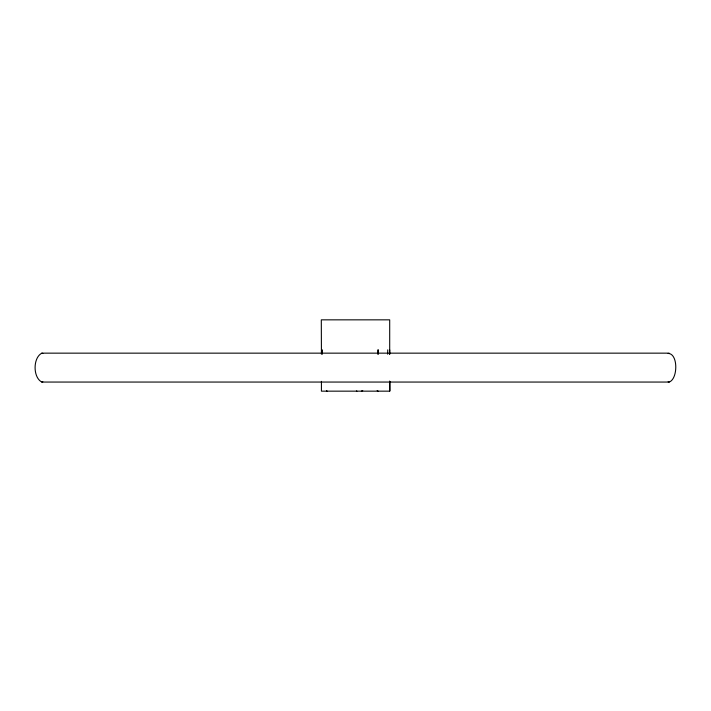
<?xml version="1.0" encoding="UTF-8"?>
<svg xmlns="http://www.w3.org/2000/svg" width="711" height="711" viewBox="0 0 711 711"><rect width="100%" height="100%" fill="white"/><g stroke="black" fill="none" stroke-linecap="round" stroke-linejoin="round"><path stroke-width="1.07" d="M389.681 354.238L389.699 349.874M322.421 354.167L322.439 349.874M387.637 354.167L387.744 349.874M362.743 390.579L361.375 391.157M42.305 382.02L42.856 381.825M668.144 353.429C678.33 353.571 677.974 379.132 669.158 382.056L41.842 382.056C32.839 377.514 32.848 357.749 41.842 353.154L669.158 353.154M41.842 382.056L42.384 382.02M668.616 382.02L669.158 382.056M41.842 353.154L42.856 353.429M378.092 391.157L377.159 390.579M356.922 391.157L356.415 390.961M668.144 381.825L668.696 382.02M327.042 391.157L326.616 390.579M389.655 381.167L389.699 391.157L321.425 391.157L321.425 381.38M389.681 381.469L389.699 391.157L389.699 381.318M389.699 354.105L389.699 319.843L321.301 319.843L321.425 354.22M378.092 349.874L378.056 354.185L378.092 349.874"/></g></svg>
